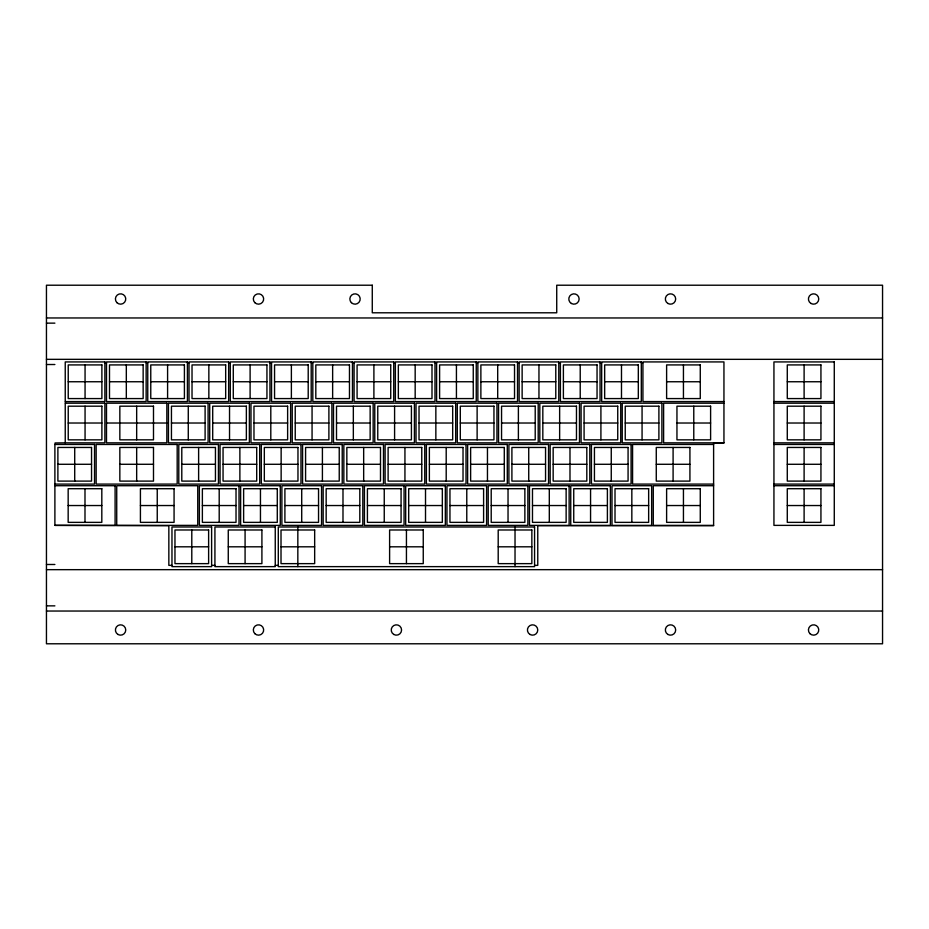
<?xml version="1.0" encoding="UTF-8"?>
<svg xmlns="http://www.w3.org/2000/svg" width="929" height="929" viewBox="0 0 929 929"><rect width="100%" height="100%" fill="white"/><g stroke="black" fill="none" stroke-linecap="round" stroke-linejoin="round"><path stroke-width="1.39" d="M46.45 317.962L882.55 317.962M46.45 323.141L54.892 323.141M46.45 359.337L882.55 359.337M104.884 362.786L106.498 362.786M146.143 362.786L147.757 362.786M187.414 362.786L189.028 362.786M228.673 362.786L230.287 362.786M269.944 362.786L271.547 362.786M311.203 362.786L312.818 362.786M352.463 362.786L354.077 362.786M393.733 362.786L395.348 362.786M434.993 362.786L436.607 362.786M476.252 362.786L477.866 362.786M517.523 362.786L519.137 362.786M558.782 362.786L560.396 362.786M600.053 362.786L601.667 362.786M641.312 362.786L642.926 362.786M46.45 364.516L54.892 364.516M68.235 381.749L101.888 381.749M109.494 381.749L143.147 381.749M150.765 381.749L184.406 381.749M192.024 381.749L225.677 381.749M233.284 381.749L266.937 381.749M274.554 381.749L308.207 381.749M315.814 381.749L349.467 381.749M357.084 381.749L390.726 381.749M398.344 381.749L431.997 381.749M439.603 381.749L473.256 381.749M480.874 381.749L514.527 381.749M522.133 381.749L555.786 381.749M563.392 381.749L597.045 381.749M604.663 381.749L638.316 381.749M666.616 381.749L700.269 381.749M787.281 381.749L820.934 381.749M723.946 401.572L642.926 401.572L642.926 361.927L723.946 361.927L723.946 442.959L713.611 442.959L713.611 525.709L537.763 525.709L537.763 565.366L534.57 565.366M773.938 401.572L834.277 401.572M723.946 403.186L663.608 403.186L663.608 442.843L723.946 442.843M773.938 403.186L834.277 403.186M68.235 423.02L101.888 423.02M106.498 423.02L166.837 423.02M171.447 423.02L205.1 423.02M212.706 423.02L246.359 423.02M253.977 423.02L287.63 423.02M295.236 423.02L328.889 423.02M336.507 423.02L370.148 423.02M377.766 423.02L411.419 423.02M419.025 423.02L452.678 423.02M460.296 423.02L493.949 423.02M501.555 423.02L535.209 423.02M542.826 423.02L576.468 423.02M584.086 423.02L617.739 423.02M625.24 423.02L658.893 423.02M676.951 423.02L710.604 423.02M787.281 423.02L820.934 423.02M773.938 442.843L834.277 442.843M713.611 444.457L632.579 444.457L632.579 484.102L713.611 484.102M773.938 444.457L834.277 444.457M57.888 464.279L91.541 464.279M119.841 464.279L153.494 464.279M181.794 464.279L215.447 464.279M223.053 464.279L256.706 464.279M264.324 464.279L297.965 464.279M305.583 464.279L339.236 464.279M346.842 464.279L380.495 464.279M388.113 464.279L421.766 464.279M429.372 464.279L463.025 464.279M470.631 464.279L504.284 464.279M511.902 464.279L545.555 464.279M553.161 464.279L586.814 464.279M594.432 464.279L628.074 464.279M656.269 464.279L689.922 464.279M787.281 464.279L820.934 464.279M773.938 484.102L834.277 484.102M713.611 485.716L653.273 485.716L653.273 525.373L713.611 525.373M773.938 485.716L834.277 485.716M68.165 505.539L101.818 505.539M140.418 505.539L174.071 505.539M202.371 505.539L236.024 505.539M243.63 505.539L277.283 505.539M284.901 505.539L318.542 505.539M326.16 505.539L359.813 505.539M367.419 505.539L401.073 505.539M408.69 505.539L442.332 505.539M449.95 505.539L483.603 505.539M491.209 505.539L524.862 505.539M532.48 505.539L566.133 505.539M573.739 505.539L607.392 505.539M615.01 505.539L648.651 505.539M666.616 505.539L700.269 505.539M787.281 505.539L820.934 505.539M174.966 546.809L208.619 546.809M228.267 546.809L261.908 546.809M281.011 546.809L314.664 546.809M389.611 546.809L423.252 546.809M498.199 546.809L531.852 546.809M46.45 564.484L54.892 564.484M171.97 565.366L168.846 565.366L168.846 525.709L55.066 525.373M211.615 565.366L214.924 565.366M275.251 565.366L278.294 565.366M46.45 569.663L882.55 569.663M46.45 605.859L54.892 605.859M46.45 611.038L882.55 611.038M804.108 364.923L804.108 398.576M804.108 406.194L804.108 439.847M804.108 447.453L804.108 481.106M804.108 488.712L804.108 522.365M693.777 406.194L693.777 439.847M683.442 364.923L683.442 398.576M683.442 488.712L683.442 522.365M673.095 447.453L673.095 481.106M642.067 406.194L642.067 439.847M631.836 488.712L631.836 522.365M621.489 364.923L621.489 398.576M611.259 447.453L611.259 481.106M600.912 406.194L600.912 439.847M590.565 488.712L590.565 522.365M580.219 364.923L580.219 398.576M569.988 447.453L569.988 481.106M559.641 406.194L559.641 439.847M549.306 488.712L549.306 522.365M538.959 364.923L538.959 398.576M528.729 447.453L528.729 481.106M518.382 406.194L518.382 439.847M515.026 526.987L515.026 566.632M508.035 488.712L508.035 522.365M497.7 364.923L497.7 398.576M487.458 447.453L487.458 481.106M477.123 406.194L477.123 439.847M466.776 488.712L466.776 522.365M456.429 364.923L456.429 398.576M446.199 447.453L446.199 481.106M435.852 406.194L435.852 439.847M425.517 488.712L425.517 522.365M415.17 364.923L415.17 398.576M406.437 529.983L406.437 563.636M404.939 447.453L404.939 481.106M394.593 406.194L394.593 439.847M384.246 488.712L384.246 522.365M373.899 364.923L373.899 398.576M363.669 447.453L363.669 481.106M353.334 406.194L353.334 439.847M342.987 488.712L342.987 522.365M332.64 364.923L332.64 398.576M322.409 447.453L322.409 481.106M312.063 406.194L312.063 439.847M301.716 488.712L301.716 522.365M297.837 526.987L297.837 566.632M291.381 364.923L291.381 398.576M281.139 447.453L281.139 481.106M270.803 406.194L270.803 439.847M260.457 488.712L260.457 522.365M250.11 364.923L250.11 398.576M245.082 529.983L245.082 563.636M239.879 447.453L239.879 481.106M229.533 406.194L229.533 439.847M219.198 488.712L219.198 522.365M208.851 364.923L208.851 398.576M198.62 447.453L198.62 481.106M191.792 529.983L191.792 563.636M188.273 406.194L188.273 439.847M167.592 364.923L167.592 398.576M157.245 488.712L157.245 522.365M136.668 406.194L136.668 439.835M136.668 447.453L136.668 481.106M126.321 364.923L126.321 398.576M85.062 364.923L85.062 398.576M85.062 406.194L85.062 439.847M84.992 488.712L84.992 522.365M74.715 447.453L74.715 481.106M65.413 401.572L65.413 403.186M65.413 442.843L55.066 442.959L55.066 444.457M55.066 484.102L55.066 485.716M372.274 285.215L46.45 285.215L46.45 643.785L882.55 643.785L882.55 285.215L556.726 285.215L556.726 312.794L372.274 312.794L372.274 285.215M104.884 361.927L65.239 361.927L65.239 401.572L104.884 401.572L104.884 361.927M146.143 361.927L106.498 361.927L106.498 401.572L146.143 401.572L146.143 361.927M187.414 361.927L147.757 361.927L147.757 401.572L187.414 401.572L187.414 361.927M228.673 361.927L189.028 361.927L189.028 401.572L228.673 401.572L228.673 361.927M269.944 361.927L230.287 361.927L230.287 401.572L269.944 401.572L269.944 361.927M311.203 361.927L271.547 361.927L271.547 401.572L311.203 401.572L311.203 361.927M352.463 361.927L312.818 361.927L312.818 401.572L352.463 401.572L352.463 361.927M393.733 361.927L354.077 361.927L354.077 401.572L393.733 401.572L393.733 361.927M434.993 361.927L395.348 361.927L395.348 401.572L434.993 401.572L434.993 361.927M476.252 361.927L436.607 361.927L436.607 401.572L476.252 401.572L476.252 361.927M517.523 361.927L477.866 361.927L477.866 401.572L517.523 401.572L517.523 361.927M558.782 361.927L519.137 361.927L519.137 401.572L558.782 401.572L558.782 361.927M600.053 361.927L560.396 361.927L560.396 401.572L600.053 401.572L600.053 361.927M641.312 361.927L601.667 361.927L601.667 401.572L641.312 401.572L641.312 361.927M834.277 361.927L773.938 361.927L773.938 525.373L834.277 525.373L834.277 361.927M101.888 364.923L68.235 364.923L68.235 398.576L101.888 398.576L101.888 364.923M143.147 364.923L109.494 364.923L109.494 398.576L143.147 398.576L143.147 364.923M184.406 364.923L150.765 364.923L150.765 398.576L184.406 398.576L184.406 364.923M225.677 364.923L192.024 364.923L192.024 398.576L225.677 398.576L225.677 364.923M266.937 364.923L233.284 364.923L233.284 398.576L266.937 398.576L266.937 364.923M308.207 364.923L274.554 364.923L274.554 398.576L308.207 398.576L308.207 364.923M349.467 364.923L315.814 364.923L315.814 398.576L349.467 398.576L349.467 364.923M390.726 364.923L357.084 364.923L357.084 398.576L390.726 398.576L390.726 364.923M431.997 364.923L398.344 364.923L398.344 398.576L431.997 398.576L431.997 364.923M473.256 364.923L439.603 364.923L439.603 398.576L473.256 398.576L473.256 364.923M514.527 364.923L480.874 364.923L480.874 398.576L514.527 398.576L514.527 364.923M555.786 364.923L522.133 364.923L522.133 398.576L555.786 398.576L555.786 364.923M597.045 364.923L563.392 364.923L563.392 398.576L597.045 398.576L597.045 364.923M638.316 364.923L604.663 364.923L604.663 398.576L638.316 398.576L638.316 364.923M700.269 364.923L666.616 364.923L666.616 398.576L700.269 398.576L700.269 364.923M820.934 364.923L787.281 364.923L787.281 398.576L820.934 398.576L820.934 364.923M104.884 403.186L65.239 403.186L65.239 442.843L104.884 442.843L104.884 403.186M166.837 403.186L106.498 403.186L106.498 442.843L166.837 442.843L166.837 403.186M208.096 403.186L168.451 403.186L168.451 442.843L208.096 442.843L208.096 403.186M249.367 403.186L209.71 403.186L209.71 442.843L249.367 442.843L249.367 403.186M290.626 403.186L250.981 403.186L250.981 442.843L290.626 442.843L290.626 403.186M331.885 403.186L292.24 403.186L292.24 442.843L331.885 442.843L331.885 403.186M373.156 403.186L333.499 403.186L333.499 442.843L373.156 442.843L373.156 403.186M414.415 403.186L374.77 403.186L374.77 442.843L414.415 442.843L414.415 403.186M455.686 403.186L416.029 403.186L416.029 442.843L455.686 442.843L455.686 403.186M496.945 403.186L457.289 403.186L457.289 442.843L496.945 442.843L496.945 403.186M538.205 403.186L498.559 403.186L498.559 442.843L538.205 442.843L538.205 403.186M579.475 403.186L539.819 403.186L539.819 442.843L579.475 442.843L579.475 403.186M620.735 403.186L581.089 403.186L581.089 442.843L620.735 442.843L620.735 403.186M661.889 403.186L622.244 403.186L622.244 442.843L661.889 442.843L661.889 403.186M101.888 406.194L68.235 406.194L68.235 439.847L101.888 439.847L101.888 406.194M153.494 406.194L119.841 406.194L119.841 439.835L153.494 439.835L153.494 406.194M205.1 406.194L171.447 406.194L171.447 439.847L205.1 439.847L205.1 406.194M246.359 406.194L212.706 406.194L212.706 439.847L246.359 439.847L246.359 406.194M287.63 406.194L253.977 406.194L253.977 439.847L287.63 439.847L287.63 406.194M328.889 406.194L295.236 406.194L295.236 439.847L328.889 439.847L328.889 406.194M370.148 406.194L336.507 406.194L336.507 439.847L370.148 439.847L370.148 406.194M411.419 406.194L377.766 406.194L377.766 439.847L411.419 439.847L411.419 406.194M452.678 406.194L419.025 406.194L419.025 439.847L452.678 439.847L452.678 406.194M493.949 406.194L460.296 406.194L460.296 439.847L493.949 439.847L493.949 406.194M535.209 406.194L501.555 406.194L501.555 439.847L535.209 439.847L535.209 406.194M576.468 406.194L542.826 406.194L542.826 439.847L576.468 439.847L576.468 406.194M617.739 406.194L584.086 406.194L584.086 439.847L617.739 439.847L617.739 406.194M658.893 406.194L625.24 406.194L625.24 439.847L658.893 439.847L658.893 406.194M710.604 406.194L676.951 406.194L676.951 439.847L710.604 439.847L710.604 406.194M820.934 406.194L787.281 406.194L787.281 439.847L820.934 439.847L820.934 406.194M94.537 444.457L54.892 444.457L54.892 484.102L94.537 484.102L94.537 444.457M177.184 444.457L96.151 444.457L96.151 484.102L177.184 484.102L177.184 444.457M218.443 444.457L178.786 444.457L178.786 484.102L218.443 484.102L218.443 444.457M259.702 444.457L220.057 444.457L220.057 484.102L259.702 484.102L259.702 444.457M300.973 444.457L261.316 444.457L261.316 484.102L300.973 484.102L300.973 444.457M342.232 444.457L302.587 444.457L302.587 484.102L342.232 484.102L342.232 444.457M383.491 444.457L343.846 444.457L343.846 484.102L383.491 484.102L383.491 444.457M424.762 444.457L385.105 444.457L385.105 484.102L424.762 484.102L424.762 444.457M466.021 444.457L426.376 444.457L426.376 484.102L466.021 484.102L466.021 444.457M507.292 444.457L467.635 444.457L467.635 484.102L507.292 484.102L507.292 444.457M548.551 444.457L508.906 444.457L508.906 484.102L548.551 484.102L548.551 444.457M589.81 444.457L550.165 444.457L550.165 484.102L589.81 484.102L589.81 444.457M631.081 444.457L591.425 444.457L591.425 484.102L631.081 484.102L631.081 444.457M91.541 447.453L57.888 447.453L57.888 481.106L91.541 481.106L91.541 447.453M153.494 447.453L119.841 447.453L119.841 481.106L153.494 481.106L153.494 447.453M215.447 447.453L181.794 447.453L181.794 481.106L215.447 481.106L215.447 447.453M256.706 447.453L223.053 447.453L223.053 481.106L256.706 481.106L256.706 447.453M297.965 447.453L264.324 447.453L264.324 481.106L297.965 481.106L297.965 447.453M339.236 447.453L305.583 447.453L305.583 481.106L339.236 481.106L339.236 447.453M380.495 447.453L346.842 447.453L346.842 481.106L380.495 481.106L380.495 447.453M421.766 447.453L388.113 447.453L388.113 481.106L421.766 481.106L421.766 447.453M463.025 447.453L429.372 447.453L429.372 481.106L463.025 481.106L463.025 447.453M504.284 447.453L470.631 447.453L470.631 481.106L504.284 481.106L504.284 447.453M545.555 447.453L511.902 447.453L511.902 481.106L545.555 481.106L545.555 447.453M586.814 447.453L553.161 447.453L553.161 481.106L586.814 481.106L586.814 447.453M628.074 447.453L594.432 447.453L594.432 481.106L628.074 481.106L628.074 447.453M689.922 447.453L656.269 447.453L656.269 481.106L689.922 481.106L689.922 447.453M820.934 447.453L787.281 447.453L787.281 481.106L820.934 481.106L820.934 447.453M115.103 485.716L54.892 485.716L54.892 525.373L115.103 525.373L115.103 485.716M197.749 485.716L116.729 485.716L116.729 525.373L197.749 525.373L197.749 485.716M239.02 485.716L199.363 485.716L199.363 525.373L239.02 525.373L239.02 485.716M280.279 485.716L240.634 485.716L240.634 525.373L280.279 525.373L280.279 485.716M321.55 485.716L281.893 485.716L281.893 525.373L321.55 525.373L321.55 485.716M362.809 485.716L323.164 485.716L323.164 525.373L362.809 525.373L362.809 485.716M404.069 485.716L364.423 485.716L364.423 525.373L404.069 525.373L404.069 485.716M445.339 485.716L405.683 485.716L405.683 525.373L445.339 525.373L445.339 485.716M486.599 485.716L446.954 485.716L446.954 525.373L486.599 525.373L486.599 485.716M527.869 485.716L488.213 485.716L488.213 525.373L527.869 525.373L527.869 485.716M569.129 485.716L529.484 485.716L529.484 525.373L569.129 525.373L569.129 485.716M610.388 485.716L570.743 485.716L570.743 525.373L610.388 525.373L610.388 485.716M651.659 485.716L612.002 485.716L612.002 525.373L651.659 525.373L651.659 485.716M101.818 488.712L68.165 488.712L68.165 522.365L101.818 522.365L101.818 488.712M174.071 488.712L140.418 488.712L140.418 522.365L174.071 522.365L174.071 488.712M236.024 488.712L202.371 488.712L202.371 522.365L236.024 522.365L236.024 488.712M277.283 488.712L243.63 488.712L243.63 522.365L277.283 522.365L277.283 488.712M318.542 488.712L284.901 488.712L284.901 522.365L318.542 522.365L318.542 488.712M359.813 488.712L326.16 488.712L326.16 522.365L359.813 522.365L359.813 488.712M401.073 488.712L367.419 488.712L367.419 522.365L401.073 522.365L401.073 488.712M442.332 488.712L408.69 488.712L408.69 522.365L442.332 522.365L442.332 488.712M483.603 488.712L449.95 488.712L449.95 522.365L483.603 522.365L483.603 488.712M524.862 488.712L491.209 488.712L491.209 522.365L524.862 522.365L524.862 488.712M566.133 488.712L532.48 488.712L532.48 522.365L566.133 522.365L566.133 488.712M607.392 488.712L573.739 488.712L573.739 522.365L607.392 522.365L607.392 488.712M648.651 488.712L615.01 488.712L615.01 522.365L648.651 522.365L648.651 488.712M700.269 488.712L666.616 488.712L666.616 522.365L700.269 522.365L700.269 488.712M820.934 488.712L787.281 488.712L787.281 522.365L820.934 522.365L820.934 488.712M211.615 526.987L171.97 526.987L171.97 566.632L211.615 566.632L211.615 526.987M275.251 526.987L214.924 526.987L214.924 566.632L275.251 566.632L275.251 526.987M534.57 526.987L278.294 526.987L278.294 566.632L534.57 566.632L534.57 526.987M208.619 529.983L174.966 529.983L174.966 563.636L208.619 563.636L208.619 529.983M261.908 529.983L228.267 529.983L228.267 563.636L261.908 563.636L261.908 529.983M314.664 529.983L281.011 529.983L281.011 563.636L314.664 563.636L314.664 529.983M423.252 529.983L389.611 529.983L389.611 563.636L423.252 563.636L423.252 529.983M531.852 529.983L498.199 529.983L498.199 563.636L531.852 563.636L531.852 529.983M811.005 303.481A5.168 5.168 0 0 0 818.763 298.999A5.168 5.168 0 0 0 811.005 294.528A5.168 5.168 0 0 0 811.005 303.481M667.928 303.481A5.168 5.168 0 0 0 675.685 298.999A5.168 5.168 0 0 0 667.928 294.528A5.168 5.168 0 0 0 667.928 303.481M571.381 303.481A5.168 5.168 0 0 0 579.139 298.999A5.168 5.168 0 0 0 571.381 294.528A5.168 5.168 0 0 0 571.381 303.481M116.926 302.657A5.168 5.168 0 0 0 125.578 300.346A5.168 5.168 0 0 0 119.237 294.005A5.168 5.168 0 0 0 116.926 302.657M254.836 302.657A5.168 5.168 0 0 0 263.488 300.346A5.168 5.168 0 0 0 257.159 294.005A5.168 5.168 0 0 0 254.836 302.657M351.371 302.657A5.168 5.168 0 0 0 360.022 300.346A5.168 5.168 0 0 0 353.694 294.005A5.168 5.168 0 0 0 351.371 302.657M809.937 633.648A5.168 5.168 0 0 0 818.588 631.337A5.168 5.168 0 0 0 812.26 624.996A5.168 5.168 0 0 0 809.937 633.648M667.928 634.472A5.168 5.168 0 0 0 675.685 630.001A5.168 5.168 0 0 0 667.928 625.519A5.168 5.168 0 0 0 667.928 634.472M117.995 634.472A5.168 5.168 0 0 0 125.752 630.001A5.168 5.168 0 0 0 117.995 625.519A5.168 5.168 0 0 0 117.995 634.472M254.836 633.648A5.168 5.168 0 0 0 263.488 631.337A5.168 5.168 0 0 0 257.159 624.996A5.168 5.168 0 0 0 254.836 633.648M393.815 634.472A5.168 5.168 0 0 0 401.572 630.001A5.168 5.168 0 0 0 393.815 625.519A5.168 5.168 0 0 0 393.815 634.472M530.006 634.472A5.168 5.168 0 0 0 537.763 630.001A5.168 5.168 0 0 0 530.006 625.519A5.168 5.168 0 0 0 530.006 634.472"/></g></svg>
